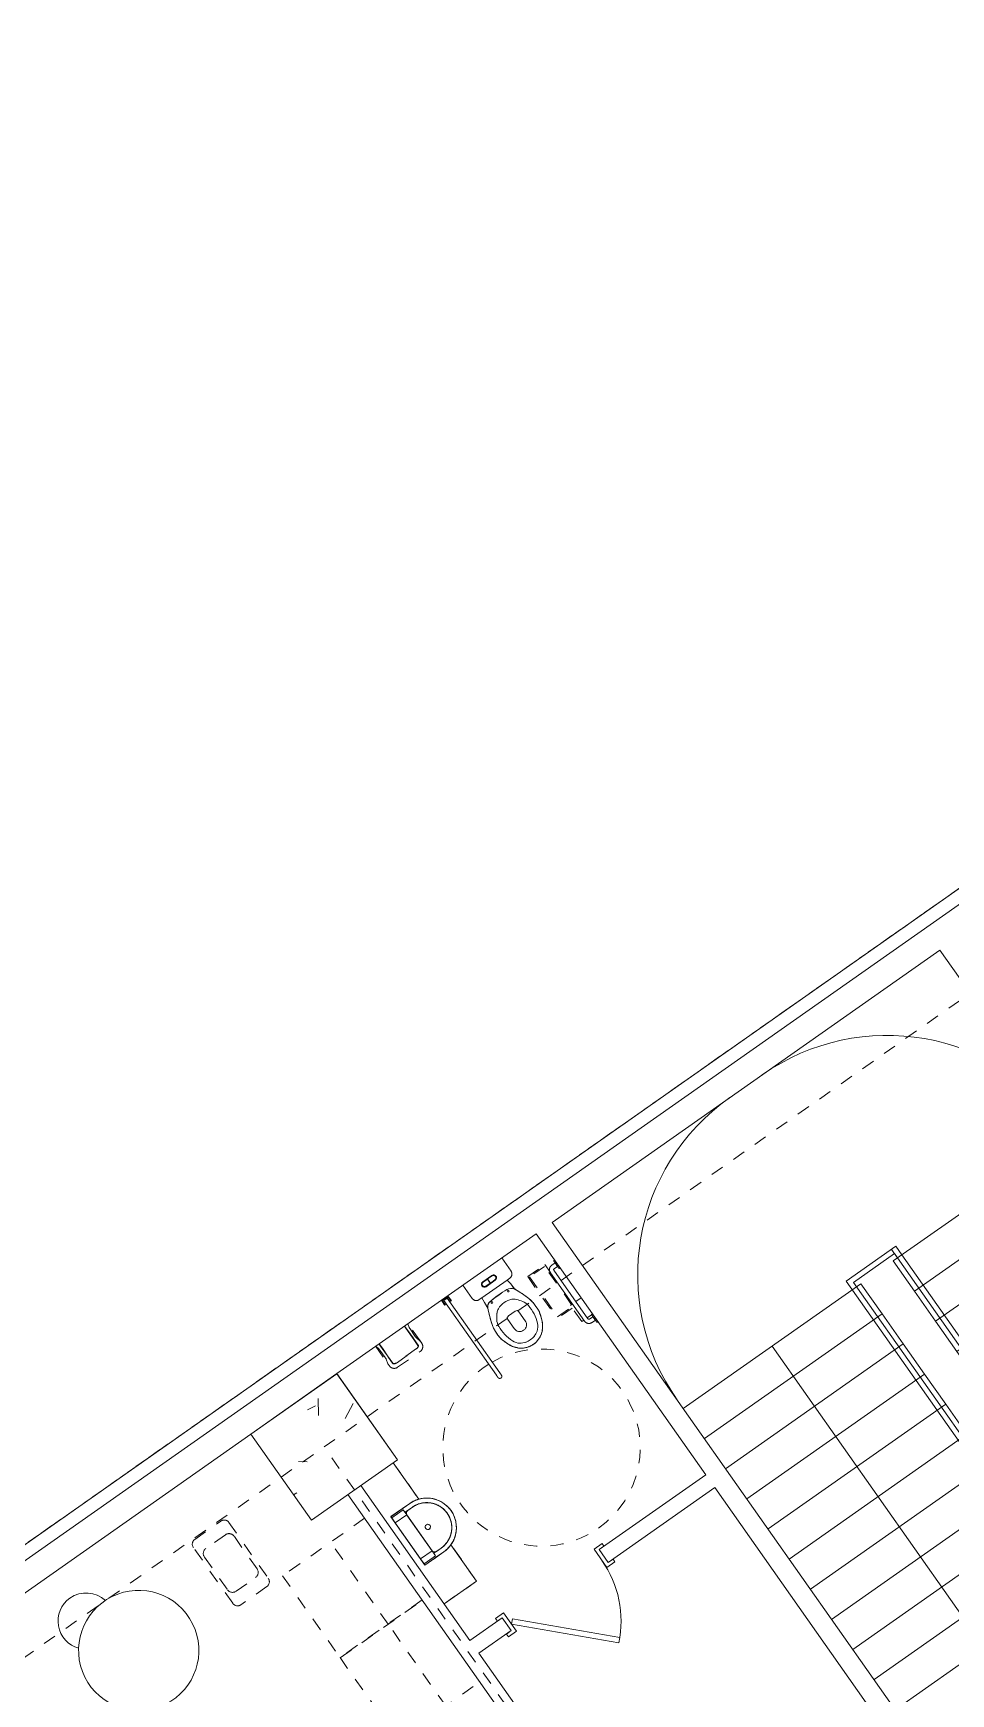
# Model space of a CAD drawing. Extents: x 274235 to 276654, y 142848 to 144425.
# Drawn here: x 276102.95 to 276109.92, y 143092.39 to 143105.01 of the extents above; entities that cross this region are included whole.
import ezdxf

# ---------------------------------------------------------------- set-up
doc = ezdxf.new("R2010")
doc.units = 0
doc.header["$LTSCALE"] = 1.5
for name, pattern in [('ACM-G-CENTER', [50.8, 31.75, -6.35, 6.35, -6.35]), ('ACM-G-HIDDEN2', [4.7625, 3.175, -1.5875]), ('ATDASH', [1.5875, 0.79375, -0.79375]), ('DASH', [0.35, 0.25, -0.1]), ('Hidden 1_16_', [2.38125, 1.5875, -0.79375])]:
    doc.linetypes.add(name, pattern=pattern)
doc.layers.get('0').update_dxf_attribs({"linetype": 'CONTINUOUS', "lineweight": 0})
for name, color, linetype, lineweight in [('_ACM-A-DETL', 7, 'CONTINUOUS', 5), ('_ACM-A-DOOR', 1, 'CONTINUOUS', 5), ('_ACM-A-EQPM', 3, 'CONTINUOUS', 5), ('_ACM-A-FLOR-SPCL', 1, 'CONTINUOUS', 5), ('_ACM-A-FLOR-WDWK', 1, 'CONTINUOUS', 5), ('_ACM-A-GRID', 3, 'CONTINUOUS', 5), ('_ACM-A-OTHER', 1, 'CONTINUOUS', 5), ('_ACM-A-WALL-FULL', 6, 'CONTINUOUS', 13), ('_ACM-S-STRU-CLOS', 5, 'CONTINUOUS', 5)]:
    doc.layers.add(name, color=color, linetype=linetype, lineweight=lineweight)

# ---------------------------------------------------------------- blocks, each defined once
blk = doc.blocks.new('M_Concrete-Rectangular-Column - 800 x 800mm-3674920-B1_Working')
at = {"layer": '_ACM-S-STRU-CLOS'}
h = blk.add_hatch(dxfattribs=at)
h.set_pattern_fill('FP_83', color=256, style=0, pattern_type=2)
h.set_pattern_definition([(5, (-1078712, 137319.8), (2351.06, -2801.885), [381, -4191]), (310, (-1078712, 137320), (2203.542, 3200.36), [304.8, -3352.8]), (55.451, (-1078516.2, 137086.3), (4554.605, 398.44), [323.8, -3561.801]), (1.184, (-1077993.7, 138038.2), (3239.062, -4428.212), [571.5, -6286.5]), (51.636, (-1077724, 137669), (6856.534, 141.775), [485.7, -5342.702]), (306.184, (-1077993.7, 138038), (6856.536, 141.708), [457.2, -5029.2]), (336, (-1077814, 137499.4), (697.903, -3590.4), [381, -4191]), (281, (-1077814, 137499.4), (3478.827, 1730.799), [304.8, -3352.8]), (26.451, (-1077756, 137200.2), (4176.715, -1859.633), [323.8, -3561.801]), (352.5, (-1078712.1, 137319.8), (1239.4683, 1152.1094), [167.64, -3144.52, 167.64, -6601.46]), (352.5, (-1078712.1, 137319.8), (1239.4683, 1152.1094), [-3479.8, -3235.96, 167.64, -3197.86]), (322.5, (-1078712.1, 137319.8), (2361.74, 471.7945), [167.64, -1772.92, 167.64, -4351.02]), (322.5, (-1078712.1, 137319.8), (2361.74, 471.7945), [-2108.2, -3068.32, 167.64, -1115.06]), (282.5, (-1079513.1, 138120.9), (1836.5254, -1998.5641), [167.64, -1102.36, -9220.2]), (282.5, (-1079513.1, 138120.9), (1836.5254, -1998.5641), [-1270, 167.64, -3794.76, -5257.8]), (282.5, (-1079513.1, 138120.9), (1836.5254, -1998.5641), [-5232.4, 167.64, -5090.16]), (272.5, (-1079872.4, 138480), (2454.452, -1735.277), [167.64, -1483.36, 167.64, -6197.6]), (272.5, (-1079872.4, 138480), (2454.452, -1735.277), [-1818.64, -2463.8, 167.64, -3566.16])])
h.paths.add_polyline_path([(-400, -400), (400, -400), (400, 400), (-400, 400)])
at = {"layer": '_ACM-A-DETL', "color": 250}
for p, q in [((-400, 400), (400, 400)), ((-400, -400), (-400, 400)), ((400, 400), (400, -400)), ((400, -400), (-400, -400))]:
    blk.add_line(p, q, dxfattribs=at)
blk = doc.blocks.new('BASEMENT20250512')
at = {"layer": '_ACM-A-DETL', "color": 250, "linetype": 'ACM-G-HIDDEN2'}
for p, q in [((835429.6075, 642219.9986), (865104.1239, 671894.5152)), ((848667.1506, 655457.5417), (865104.1239, 671894.5151))]:
    blk.add_line(p, q, dxfattribs=at)
at = {"layer": '_ACM-S-STRU-CLOS', "rotation": 45.00000000000107}
blk.add_blockref('M_Concrete-Rectangular-Column - 800 x 800mm-3674920-B1_Working', (859864.427, 665664.8686), dxfattribs=at)
blk = doc.blocks.new('M_Concrete-Rectangular-Column - 800 x 800mm-3674920-F5_Working')
at = {"layer": '_ACM-S-STRU-CLOS'}
h = blk.add_hatch(dxfattribs=at)
h.set_pattern_fill('FP_5', color=256, style=0, pattern_type=2)
h.set_pattern_definition([(5, (-1078712.1, 137319.8), (940.4237, -1120.7535), [152.4, -1676.4]), (310, (-1078712.1, 137319.8), (881.417, 1280.1436), [121.92, -1341.12]), (55.451, (-1078633.7, 137226.4), (1821.8422, 159.3759), [129.52, -1424.721]), (1.184, (-1078424.7, 137607.2), (1295.625, -1771.2844), [228.6, -2514.6]), (51.636, (-1078316.8, 137459.6), (2742.6137, 56.71), [194.28, -2137.081]), (306.184, (-1078424.7, 137607.2), (2742.6145, 56.6833), [182.88, -2011.68]), (336, (-1078352.9, 137391.7), (279.161, -1436.1595), [152.4, -1676.4]), (281, (-1078352.9, 137391.7), (1391.5306, 692.3194), [121.92, -1341.12]), (26.451, (-1078329.6, 137272), (1670.686, -743.8533), [129.52, -1424.721]), (352.5, (-1078712.1, 137319.8), (495.78765, 460.8433), [67.056, -1257.808, 67.056, -2640.584]), (352.5, (-1078712.1, 137319.8), (495.78765, 460.8433), [-1391.92, -1294.384, 67.056, -1279.144]), (322.5, (-1078712.1, 137319.8), (944.6961, 188.71726), [67.056, -709.168, 67.056, -1740.408]), (322.5, (-1078712.1, 137319.8), (944.6961, 188.71726), [-843.28, -1227.328, 67.056, -446.024]), (282.5, (-1079032.5, 137640.24), (734.6106, -799.42575), [67.056, -440.944, 67.056, -3621.024]), (282.5, (-1079032.5, 137640.24), (734.6106, -799.42575), [-575.056, -1517.904, 67.056, -2036.064]), (272.5, (-1079176.2, 137783.9), (981.7811, -694.11095), [67.056, -593.344, 67.056, -2479.04]), (272.5, (-1079176.2, 137783.9), (981.7811, -694.11095), [-727.456, -985.52, 67.056, -1426.464])])
h.paths.add_polyline_path([(-400, -400), (400, -400), (400, 400), (-400, 400), (-400, -79)])
at = {"layer": '_ACM-A-DETL'}
for p, q in [((-400, 400), (400, 400)), ((-400, -400), (-400, 400)), ((400, 400), (400, -400)), ((400, -400), (-400, -400))]:
    blk.add_line(p, q, dxfattribs=at)
blk = doc.blocks.new('acm_Generic Model-2D Stair_by level - acm_generic model_2D stair_by level-4158261-F5_Working')
at = {"layer": '_ACM-A-DETL'}
for p, q in [((1650, 6045), (1950, 6045)), ((825, 5215), (825, 3405)), ((825, 5215), (2775, 5215)), ((2775, 5215), (2775, 675)), ((0, 4315), (1650, 4315)), ((1570, 4395), (2030, 4395)), ((1570, 4395), (1570, 675)), ((2030, 4395), (1570, 4395)), ((1570, 4395), (1570, 675)), ((1610, 4355), (1990, 4355)), ((1610, 4355), (1610, 675)), ((1610, 675), (1610, 4355)), ((1610, 4355), (1990, 4355)), ((1650, 4315), (1650, 4035)), ((1950, 4315), (1950, 4035)), ((1950, 4315), (3600, 4315)), ((1990, 4355), (1990, 635)), ((1990, 4355), (1990, 635)), ((2030, 4395), (2030, 595)), ((2030, 595), (2030, 4395)), ((0, 4035), (1650, 4035)), ((1650, 4035), (0, 4035)), ((1650, 4035), (1650, 3755)), ((1950, 4035), (1950, 3755)), ((1950, 4035), (3600, 4035)), ((3600, 4035), (1950, 4035)), ((1650, 3755), (0, 3755)), ((0, 3755), (1650, 3755)), ((1650, 3755), (1650, 3475)), ((3600, 3755), (1950, 3755)), ((1950, 3755), (1950, 3475)), ((1950, 3755), (3600, 3755)), ((825, 3405), (710, 3605)), ((825, 3405), (940, 3605)), ((1650, 3475), (0, 3475)), ((0, 3475), (1650, 3475)), ((1650, 3448), (925, 3029)), ((1650, 3475), (1650, 3195)), ((1650, 3248), (1650, 3448)), ((3600, 3475), (1950, 3475)), ((1950, 3475), (1950, 3195)), ((1950, 3475), (3600, 3475)), ((1650, 3195), (0, 3195)), ((0, 3195), (1650, 3195)), ((925, 2829), (1650, 3248)), ((1650, 3195), (1650, 2915)), ((3600, 3195), (1950, 3195)), ((1950, 3195), (1950, 2915)), ((1950, 3195), (3600, 3195)), ((775, 3079), (725, 2914)), ((825, 2972), (775, 3079)), ((1650, 2915), (0, 2915)), ((0, 2915), (1650, 2915)), ((725, 2914), (0, 2495)), ((875, 2864), (825, 2972)), ((925, 3029), (875, 2864)), ((1650, 2915), (1650, 2635)), ((3600, 2915), (1950, 2915)), ((1950, 2915), (1950, 2635)), ((1950, 2915), (3600, 2915)), ((725, 2714), (775, 2879)), ((775, 2879), (825, 2772)), ((875, 2664), (925, 2829)), ((0, 2295), (725, 2714)), ((825, 2772), (875, 2664)), ((1650, 2635), (0, 2635)), ((0, 2635), (1650, 2635)), ((1650, 2635), (1650, 2355)), ((3600, 2635), (1950, 2635)), ((1950, 2635), (1950, 2355)), ((1950, 2635), (3600, 2635)), ((825, 2495), (710, 2295)), ((825, 2495), (940, 2295)), ((825, 675), (825, 2495)), ((1650, 2355), (0, 2355)), ((0, 2355), (1650, 2355)), ((1650, 2355), (1650, 2075)), ((3600, 2355), (1950, 2355)), ((1950, 2355), (1950, 2075)), ((1950, 2355), (3600, 2355)), ((1650, 2075), (0, 2075)), ((0, 2075), (1650, 2075)), ((1650, 2075), (1650, 1795)), ((3600, 2075), (1950, 2075)), ((1950, 2075), (1950, 1795)), ((1950, 2075), (3600, 2075)), ((1650, 1795), (0, 1795)), ((0, 1795), (1650, 1795)), ((1650, 1795), (1650, 1515)), ((3600, 1795), (1950, 1795)), ((1950, 1795), (1950, 1515)), ((1950, 1795), (3600, 1795)), ((1650, 1515), (0, 1515)), ((0, 1515), (1650, 1515)), ((1650, 1515), (1650, 1235)), ((3600, 1515), (1950, 1515)), ((1950, 1515), (1950, 1235)), ((1950, 1515), (3600, 1515)), ((1650, 1235), (0, 1235)), ((0, 1235), (1650, 1235)), ((1650, 1235), (1650, 955)), ((3600, 1235), (1950, 1235)), ((1950, 1235), (1950, 955)), ((1950, 1235), (3600, 1235)), ((1650, 955), (0, 955)), ((0, 955), (1650, 955)), ((1650, 955), (1650, 675)), ((3600, 955), (1950, 955)), ((1950, 955), (1950, 675)), ((1950, 955), (3600, 955)), ((1650, 675), (0, 675)), ((1570, 675), (1570, 635)), ((1570, 675), (1570, 635)), ((1570, 635), (1570, 595)), ((1570, 635), (1570, 595)), ((1610, 675), (1610, 595)), ((1610, 635), (1610, 675)), ((1610, 635), (1990, 635)), ((1990, 635), (1610, 635)), ((3600, 675), (1950, 675)), ((1570, 595), (2030, 595)), ((1570, 595), (2030, 595))]:
    blk.add_line(p, q, dxfattribs=at)
for centre, start, end in [((1650, 4395), 90, 180), ((1950, 4395), 360, 90), ((1650, 595), 180, 270), ((1950, 595), 270, 360)]:
    blk.add_arc(centre, 1650, start, end, dxfattribs=at)
blk = doc.blocks.new('BIN_waste_20L - FQCW-016-1584548-F5_Working')
at = {"layer": '_ACM-A-EQPM', "linetype": 'DASH'}
for p, q in [((-150, 76), (-150, -105)), ((-150, 76), (-150, -85)), ((-141, 48), (-148, 76)), ((-140, -35), (-140, 35)), ((-119, 76), (-119, 48)), ((-119, 35), (-119, 48)), ((-119, 35), (-119, -35)), ((-117, 48), (-117, 76)), ((-117, 48), (-117, 35)), ((-117, -35), (-117, 35)), ((117, 76), (117, 48)), ((117, 35), (117, 48)), ((117, 35), (117, -35)), ((119, 48), (119, 76)), ((119, 48), (119, 35)), ((119, -35), (119, 35)), ((140, 35), (140, -35)), ((148, 76), (141, 48)), ((150, -105), (150, 76)), ((150, -85), (150, 76)), ((-150, -85), (-141, -48)), ((-150, -105), (-150, -85)), ((-119, -48), (-119, -35)), ((-119, -48), (-119, -103)), ((-117, -35), (-117, -48)), ((-117, -103), (-117, -48)), ((94, -116), (-94, -116)), ((-94, -118), (94, -118)), ((117, -48), (117, -35)), ((117, -48), (117, -103)), ((119, -35), (119, -48)), ((119, -103), (119, -48)), ((141, -48), (150, -85)), ((150, -85), (150, -105)), ((-105, -150), (105, -150)), ((-105, -150), (105, -150))]:
    blk.add_line(p, q, dxfattribs=at)
at = {"layer": '_ACM-A-EQPM', "linetype": 'DASH', "flags": 128}
for points in [[(-140, 35), (-140, 39), (-140, 42), (-140, 44), (-140, 47), (-141, 48)], [(141, 48), (140, 47), (140, 44), (140, 42), (140, 39), (140, 35)], [(-150, -105), (-150, -111), (-149, -116)], [(-141, -48), (-140, -47), (-140, -44), (-140, -42), (-140, -39), (-140, -35)], [(-119, -103), (-119, -106), (-117, -109), (-114, -112), (-110, -114), (-106, -116)], [(-100, -116), (-105, -115), (-109, -113), (-112, -111), (-115, -109), (-117, -106), (-117, -103)], [(117, -103), (117, -106), (115, -109), (112, -111), (109, -113), (105, -115), (100, -116)], [(106, -116), (110, -114), (114, -112), (117, -109), (119, -106), (119, -103)], [(140, -35), (140, -39), (140, -42), (140, -44), (140, -47), (141, -48)], [(149, -116), (150, -111), (150, -105)]]:
    blk.add_lwpolyline(points, dxfattribs=at)
at = {"layer": '_ACM-A-EQPM', "linetype": 'DASH'}
for centre, start, end in [((-105, -105), 180, 270), ((105, -105), 270, 0), ((-105, -105), 221.5612, 225), ((-105, -105), 236.0266, 240), ((105, -105), 300, 303.9734), ((105, -105), 315, 318.4388)]:
    blk.add_arc(centre, 45, start, end, dxfattribs=at)
for points, knots in [([(-149, -116), (-148, -117), (-148, -119), (-147, -122), (-145, -126), (-144, -128), (-142, -131), (-139, -134), (-136, -138), (-132, -141), (-127, -144), (-122, -147), (-115, -149), (-109, -150), (-105, -150)], [0, 0, 0, 0, 0.083333, 0.166667, 0.25, 0.291667, 0.333333, 0.416667, 0.5, 0.583333, 0.666667, 0.75, 0.833333, 1, 1, 1, 1]), ([(105, -150), (109, -150), (115, -149), (122, -147), (127, -144), (132, -141), (136, -138), (139, -135), (141, -132), (142, -130), (144, -128), (145, -126), (146, -124), (147, -121), (148, -118), (149, -116)], [0, 0, 0, 0, 0.166667, 0.25, 0.333333, 0.416667, 0.5, 0.583333, 0.625, 0.666667, 0.708333, 0.75, 0.791667, 0.833333, 1, 1, 1, 1])]:
    blk.add_open_spline(points, degree=3, knots=knots, dxfattribs=at)
for points in [[(-106, -116), (-104, -116), (-100, -117), (-96, -118), (-94, -118)], [(-94, -116), (-95, -116), (-97, -116), (-99, -116), (-100, -116)], [(94, -118), (96, -118), (100, -117), (104, -116), (106, -116)], [(100, -116), (99, -116), (97, -116), (95, -116), (94, -116)]]:
    blk.add_open_spline(points, degree=3, dxfattribs=at)
blk = doc.blocks.new('TOILET_SUITE - HYWC-006-V305-F5_Working')
at = {"layer": '_ACM-A-FLOR-SPCL'}
for p, q in [((-180, 0), (-180, -123)), ((42, -65), (-42, -65)), ((42, -68), (-42, -68)), ((-1, -69), (-42, -69)), ((-42, -107), (-1, -107)), ((-42, -108), (42, -108)), ((-42, -111), (42, -111)), ((-1, -107), (-1, -69)), ((42, -69), (0, -69)), ((0, -69), (0, -107)), ((0, -107), (42, -107)), ((180, -123), (180, 0)), ((-142, -161), (-117, -161)), ((-123, -202), (-126, -252)), ((-123, -202), (-126, -252)), ((-117, -161), (-123, -202)), ((-123, -202), (-117, -161)), ((117, -161), (-117, -161)), ((-20, -218), (20, -218)), ((0, -218), (-20, -218)), ((20, -218), (0, -218)), ((75, -220), (72, -220)), ((123, -202), (117, -161)), ((123, -202), (117, -161)), ((117, -161), (142, -161)), ((123, -246), (123, -202)), ((123, -202), (126, -252)), ((-52, -494), (-52, -410)), ((-32, -390), (0, -390)), ((0, -390), (32, -390)), ((52, -410), (52, -494))]:
    blk.add_line(p, q, dxfattribs=at)
at = {"layer": '_ACM-A-FLOR-SPCL', "flags": 128}
for points in [[(-180, -123), (-180, -125), (-180, -126), (-180, -128), (-180, -129), (-179, -131), (-179, -132), (-179, -134), (-178, -135), (-178, -136), (-177, -138), (-176, -139), (-176, -141), (-175, -142), (-174, -143), (-173, -144), (-173, -146), (-172, -147), (-171, -148), (-170, -149), (-169, -150), (-167, -151), (-166, -152), (-165, -153), (-164, -154), (-163, -155), (-161, -156), (-160, -156), (-159, -157), (-157, -158), (-156, -158), (-155, -159), (-153, -159), (-152, -160), (-150, -160), (-149, -160), (-147, -161), (-146, -161), (-144, -161), (-143, -161), (-142, -161)], [(-180, -123), (-180, -125), (-180, -126), (-180, -128), (-179, -129), (-179, -131), (-179, -132), (-178, -134), (-178, -135), (-177, -136), (-177, -138), (-176, -139), (-176, -141), (-175, -142), (-174, -143), (-173, -144), (-172, -146), (-172, -147), (-171, -148), (-170, -149), (-168, -150), (-167, -151), (-166, -152), (-165, -153), (-164, -154), (-163, -155), (-161, -156), (-160, -156), (-159, -157), (-157, -158), (-156, -158), (-155, -159), (-153, -159), (-152, -160), (-150, -160), (-149, -160), (-147, -160), (-146, -161), (-144, -161), (-143, -161)], [(142, -161), (144, -161), (145, -161), (147, -161), (148, -160), (150, -160), (151, -160), (153, -159), (154, -159), (156, -158), (157, -158), (158, -157), (160, -157), (161, -156), (162, -155), (164, -154), (165, -153), (166, -152), (167, -152), (168, -150), (169, -149), (170, -148), (171, -147), (172, -146), (173, -145), (174, -144), (175, -142), (176, -141), (176, -140), (177, -138), (177, -137), (178, -135), (178, -134), (179, -133), (179, -131), (179, -130), (180, -128), (180, -127), (180, -125), (180, -124), (180, -123)], [(142, -161), (144, -161), (145, -161), (147, -160), (148, -160), (150, -160), (151, -160), (153, -159), (154, -159), (156, -158), (157, -158), (158, -157), (160, -156), (161, -156), (162, -155), (164, -154), (165, -153), (166, -152), (167, -151), (168, -150), (169, -149), (170, -148), (171, -147), (172, -146), (173, -145), (174, -143), (175, -142), (175, -141), (176, -140), (177, -138), (177, -137), (178, -135), (178, -134), (179, -133), (179, -131), (179, -130), (180, -128), (180, -127), (180, -125), (180, -124)], [(-126, -252), (-140, -286), (-154, -321), (-167, -358), (-171, -372)], [(-86, -221), (-87, -222), (-89, -222), (-91, -223), (-93, -223), (-95, -224), (-97, -224), (-99, -225), (-101, -226), (-103, -227), (-104, -228), (-106, -229), (-108, -230), (-109, -231), (-111, -232), (-112, -234), (-114, -235), (-115, -236), (-117, -238), (-118, -239), (-119, -241), (-120, -242), (-122, -244)], [(-20, -218), (-42, -218), (-63, -219), (-85, -221), (-86, -221)], [(24, -218), (20, -218), (20, -218)], [(125, -250), (124, -248), (123, -247)], [(171, -372), (159, -335), (146, -299), (131, -264), (125, -250)], [(-171, -372), (-173, -379), (-175, -387), (-177, -394), (-178, -402), (-179, -410), (-179, -415)], [(179, -415), (178, -407), (177, -399), (176, -392), (174, -384), (173, -377), (171, -372)], [(-179, -415), (-181, -446), (-181, -464)], [(-181, -464), (-181, -471), (-180, -479), (-180, -486), (-179, -494), (-177, -501), (-176, -509), (-174, -516), (-172, -523), (-170, -529)], [(170, -529), (172, -522), (174, -514), (176, -507), (178, -500), (179, -492), (180, -485), (180, -477), (181, -469), (181, -464)], [(181, -464), (180, -432), (179, -415)], [(-170, -529), (-156, -564), (-154, -570)], [(-154, -570), (-151, -576), (-149, -582), (-146, -587), (-144, -590)], [(-144, -590), (-140, -597), (-135, -604), (-130, -610), (-125, -617), (-120, -623), (-117, -626)], [(-117, -626), (-113, -630), (-108, -635), (-103, -639), (-98, -643), (-93, -647), (-87, -651), (-83, -653)], [(83, -653), (89, -650), (94, -646), (99, -642), (104, -638), (109, -634), (114, -629), (117, -626)], [(117, -626), (123, -620), (128, -614), (133, -607), (137, -601), (142, -594), (144, -590)], [(144, -590), (147, -585), (150, -579), (152, -574), (154, -570)], [(154, -570), (167, -535), (170, -529)], [(-83, -653), (-78, -656), (-72, -659), (-67, -662), (-61, -664), (-55, -667), (-49, -669), (-43, -670), (-38, -672)], [(-38, -672), (-32, -673), (-25, -674), (-19, -675), (-12, -676), (-5, -676), (2, -676), (8, -676), (15, -675), (22, -675), (28, -674), (35, -672), (38, -672)], [(38, -672), (44, -670), (50, -668), (56, -666), (62, -664), (67, -662), (73, -659), (78, -656), (83, -653)]]:
    blk.add_lwpolyline(points, dxfattribs=at)
at = {"layer": '_ACM-A-FLOR-SPCL'}
for centre in [(-76, -235), (76, -235)]:
    blk.add_circle(centre, 6.5, dxfattribs=at)
for centre, radius, start, end in [((-42, -88), 23, 90, 270), ((-42, -88), 23, 90, 270), ((-42, -88), 20, 168.7388, 191.2612), ((-42, -88), 20, 168.7388, 191.2612), ((-42, -88), 19, 90, 270), ((-42, -88), 20, 123.7388, 146.2612), ((-42, -88), 20, 123.7388, 146.2612), ((-42, -88), 20, 213.7388, 270), ((-42, -88), 20, 213.7388, 270), ((-42, -88), 19, 225, 270), ((-42, -88), 20, 90, 101.2612), ((-42, -88), 20, 90, 101.2612), ((42, -88), 23, 270, 90), ((42, -88), 23, 270, 90), ((42, -88), 20, 33.7388, 90), ((42, -88), 20, 33.7388, 90), ((42, -88), 19, 270, 90), ((42, -88), 19, 45, 90), ((42, -88), 20, 270, 281.2612), ((42, -88), 20, 270, 281.2612), ((42, -88), 20, 303.7388, 326.2612), ((42, -88), 20, 303.7388, 326.2612), ((42, -88), 20, 349.9805, 11.2612), ((42, -88), 20, 349.9805, 11.2612), ((749, -652), 962, 155.4595, 163.0926), ((-81, -267), 46.9, 95.9934, 162.1073), ((-79, -271), 50, 144.9485, 154.4861), ((-79, -271), 50, 131.2347, 141.774), ((-79, -271), 50, 96.9146, 129.3213), ((-6, -982), 766, 84.0066, 95.9934), ((-20, -762), 544, 90, 96.9146), ((20, -762), 544, 89.3201, 90), ((20, -762), 544, 84.1429, 84.9338), ((66, -294), 74.3, 39.9934, 84.0066), ((79, -271), 50, 24.6725, 33.1391), ((-749, -652), 962, 16.9074, 24.6725), ((12, -428), 191, 163.0926, 176.0842), ((-25, -423), 113, 147.5033, 174.6774), ((237, -590), 423, 140.702, 147.5033), ((-32, -370), 75.3, 114.3973, 140.702), ((0, -441), 153, 65.6027, 114.3973), ((32, -370), 75.3, 39.298, 65.6027), ((-237, -590), 423, 32.4967, 39.298), ((25, -423), 113, 5.3226, 32.4967), ((-12, -428), 191, 3.9158, 16.9074), ((616, -469), 797, 176.0842, 179.6091), ((9, -465), 190, 179.6091, 191.5234), ((9, -465), 190, 191.736, 195.0162), ((212, -445), 351, 174.6774, 187.2161), ((155, -453), 293, 187.2161, 202.0441), ((-32, -410), 20, 90, 180), ((0, -494), 52, 180, 270), ((0, -494), 52, 270, 360), ((32, -410), 20, 360, 90), ((-155, -453), 293, 337.9559, 352.7839), ((-212, -445), 351, 352.7839, 5.3226), ((-9, -465), 190, 340.3056, 352.22), ((-616, -469), 797, 0.3909, 3.9158), ((-9, -465), 190, 352.4325, 355.7127), ((-9, -465), 190, 357.3492, 0.3909), ((9, -465), 190, 196.6527, 199.6944), ((708, -215), 932, 199.6944, 202.4139), ((-7, -510), 159, 202.4139, 210.609), ((29, -488), 200, 210.609, 223.2223), ((-12, -521), 112, 202.0441, 232.7612), ((1, -514), 163, 223.2223, 238.7436), ((-16, -525), 106, 232.7612, 256.8847), ((-1, -460), 174, 256.8847, 270.3013), ((1, -460), 174, 269.6987, 283.1153), ((16, -525), 106, 283.1153, 307.2388), ((12, -521), 112, 307.2388, 337.9559), ((-1, -514), 163, 301.2564, 316.7777), ((-29, -488), 200, 316.7777, 329.391), ((7, -510), 159, 329.391, 337.5861), ((-708, -215), 932, 337.5861, 340.3056), ((-3, -521), 154, 238.7436, 256.7676), ((0, -509), 167, 256.7676, 264.8059), ((0, -509), 167, 265.4387, 274.538), ((0, -509), 167, 275.1556, 283.2324), ((3, -521), 154, 283.2324, 301.2564)]:
    blk.add_arc(centre, radius, start, end, dxfattribs=at)
blk = doc.blocks.new('GRAB_RAIL_WC_hinged - FIRT-008-V306-F5_Working')
at = {"layer": '_ACM-A-EQPM'}
for p, q in [((-30, -38), (-30, 0)), ((-25, 0), (-25, -5)), ((-30, -38), (-30, -46)), ((-30, -46), (-25, -46)), ((-25, -5), (25, -5)), ((-25, -5), (-25, -38)), ((-25, -46), (-25, -38)), ((-16, -5), (-16, -11)), ((-16, -11), (-16, -706)), ((16, -11), (-16, -11)), ((16, -11), (16, -5)), ((16, -706), (16, -11)), ((25, -5), (25, 0)), ((25, -38), (25, -5)), ((25, -38), (25, -46)), ((25, -46), (30, -46)), ((30, 0), (30, -38)), ((30, -46), (30, -38)), ((-16, -706), (-16, -717)), ((16, -717), (16, -706))]:
    blk.add_line(p, q, dxfattribs=at)
at = {"layer": '_ACM-A-EQPM', "flags": 128}
for points in [[(-16, -706), (-16, -707), (-16, -707), (-16, -708), (-16, -709), (-16, -710), (-16, -711), (-16, -712), (-16, -713), (-16, -713), (-16, -714), (-16, -715), (-16, -716), (-16, -717), (-16, -717), (-16, -718), (-16, -719), (-16, -719), (-16, -720), (-16, -721), (-16, -721), (-16, -722), (-16, -723), (-16, -723), (-16, -724), (-16, -724), (-16, -725), (-16, -725), (-16, -725), (-16, -726), (-16, -726), (-16, -726), (-16, -727), (-16, -727), (-16, -727), (-16, -727), (-16, -727), (-16, -728), (-16, -728), (-16, -728)], [(-16, -728), (-16, -728), (-16, -728), (-16, -728), (-16, -727), (-16, -727), (-16, -727), (-16, -727), (-16, -727), (-16, -726), (-16, -726), (-16, -726), (-16, -725), (-16, -725), (-16, -724), (-16, -724), (-16, -723), (-16, -723), (-16, -722), (-16, -722), (-16, -721), (-16, -720), (-16, -720), (-16, -719), (-16, -718), (-16, -718), (-16, -717)], [(16, -728), (16, -728), (16, -729), (16, -730), (16, -730), (16, -731), (16, -731), (15, -732), (15, -733), (15, -733), (15, -734), (14, -734), (14, -735), (14, -736), (14, -736), (13, -737), (13, -737), (12, -738), (12, -738), (12, -739), (11, -739), (11, -740), (10, -740), (10, -740), (9, -741), (9, -741), (8, -741), (8, -742), (7, -742), (6, -742), (6, -743), (5, -743), (5, -743), (4, -743), (3, -743), (3, -743), (2, -744), (1, -744), (1, -744), (0, -744), (0, -744), (-1, -744), (-2, -744), (-2, -743), (-3, -743), (-4, -743), (-4, -743), (-5, -743), (-5, -743), (-6, -742), (-7, -742), (-7, -742), (-8, -742), (-8, -741), (-9, -741), (-9, -741), (-10, -740), (-10, -740), (-11, -739), (-11, -739), (-12, -738), (-12, -738), (-13, -737), (-13, -737), (-13, -736), (-14, -736), (-14, -735), (-14, -735), (-15, -734), (-15, -734), (-15, -733), (-15, -732), (-15, -732), (-16, -731), (-16, -731), (-16, -730), (-16, -729), (-16, -729), (-16, -728), (-16, -728)], [(16, -728), (16, -728), (16, -728), (16, -728), (16, -727), (16, -727), (16, -727), (16, -727), (16, -727), (16, -726), (16, -726), (16, -726), (16, -725), (16, -725), (16, -724), (16, -724), (16, -723), (16, -723), (16, -722), (16, -722), (16, -721), (16, -720), (16, -720), (16, -719), (16, -718), (16, -718), (16, -717), (16, -716), (16, -715), (16, -714), (16, -714), (16, -713), (16, -712), (16, -711), (16, -710), (16, -709), (16, -709), (16, -708), (16, -707), (16, -706), (16, -706)], [(16, -717), (16, -718), (16, -719), (16, -719), (16, -720), (16, -721), (16, -721), (16, -722), (16, -722), (16, -723), (16, -724), (16, -724), (16, -725), (16, -725), (16, -725), (16, -726), (16, -726), (16, -726), (16, -727), (16, -727), (16, -727), (16, -727), (16, -727), (16, -728), (16, -728), (16, -728), (16, -728)]]:
    blk.add_lwpolyline(points, dxfattribs=at)
blk = doc.blocks.new('BIN_waste_sanitary - FQCW-037-V307-F5_Working')
at = {"layer": '_ACM-A-EQPM', "linetype": 'DASH'}
for p, q in [((-80, 195), (80, 195)), ((-80, 195), (-80, -195)), ((-70, 185), (-70, -185)), ((70, 185), (-70, 185)), ((70, -171), (70, 185)), ((80, 120), (80, 195)), ((60, -195), (-80, -195)), ((-70, -185), (60, -185))]:
    blk.add_line(p, q, dxfattribs=at)
blk = doc.blocks.new('GRAB_RAIL_horiz - FIRT-016-1981189-F5_Working')
at = {"layer": '_ACM-A-EQPM'}
for p, q in [((-37, 0), (-37, -5)), ((37, -5), (37, 0)), ((463, 0), (463, -5)), ((537, -5), (537, 0)), ((-16, -10), (-16, -41)), ((-15, -10), (-16, -10)), ((16, -10), (-16, -10)), ((16, -10), (15, -10)), ((16, -41), (16, -10)), ((475, -50), (25, -50)), ((25, -82), (475, -82)), ((484, -10), (484, -41)), ((516, -10), (484, -10)), ((485, -10), (484, -10)), ((516, -10), (515, -10)), ((516, -41), (516, -10))]:
    blk.add_line(p, q, dxfattribs=at)
at = {"layer": '_ACM-A-EQPM', "flags": 128}
for points in [[(-32, -10), (-33, -10), (-33, -10), (-33, -10), (-33, -10), (-33, -10), (-34, -10), (-34, -10), (-34, -10), (-34, -10), (-34, -10), (-35, -10), (-35, -9), (-35, -9), (-35, -9), (-35, -9), (-35, -9), (-36, -9), (-36, -9), (-36, -9), (-36, -8), (-36, -8), (-36, -8), (-36, -8), (-37, -8), (-37, -8), (-37, -8), (-37, -7), (-37, -7), (-37, -7), (-37, -7), (-37, -7), (-37, -6), (-37, -6), (-37, -6), (-37, -6), (-37, -6), (-37, -5), (-37, -5), (-37, -5), (-37, -5)], [(-16, -10), (-17, -10), (-18, -10), (-19, -10), (-20, -10), (-21, -10), (-22, -10), (-23, -10), (-24, -10), (-25, -10), (-26, -10), (-26, -10), (-27, -10), (-28, -10), (-28, -10), (-29, -10), (-30, -10), (-30, -10), (-31, -10), (-31, -10), (-31, -10), (-32, -10), (-32, -10), (-32, -10), (-32, -10), (-32, -10), (-32, -10), (-32, -10)], [(-32, -10), (-32, -10), (-32, -10), (-32, -10), (-32, -10), (-32, -10), (-32, -10), (-31, -10), (-31, -10), (-30, -10), (-30, -10), (-29, -10), (-29, -10), (-28, -10), (-28, -10), (-27, -10), (-26, -10), (-25, -10), (-24, -10), (-24, -10), (-23, -10), (-22, -10), (-21, -10), (-20, -10), (-19, -10), (-18, -10), (-16, -10), (-15, -10), (-14, -10), (-13, -10), (-12, -10), (-11, -10), (-9, -10), (-8, -10), (-7, -10), (-6, -10), (-4, -10), (-3, -10), (-2, -10), (0, -10), (1, -10), (2, -10), (4, -10), (5, -10), (6, -10), (7, -10), (9, -10), (10, -10), (11, -10), (12, -10), (14, -10), (15, -10), (16, -10), (17, -10), (18, -10), (19, -10), (20, -10), (21, -10), (22, -10), (23, -10), (24, -10), (25, -10), (26, -10), (26, -10), (27, -10), (28, -10), (28, -10), (29, -10), (30, -10), (30, -10), (31, -10), (31, -10), (31, -10), (32, -10), (32, -10), (32, -10), (32, -10), (32, -10), (32, -10), (32, -10)], [(-16, -41), (-16, -43), (-16, -44), (-16, -46), (-15, -48), (-15, -49), (-15, -51), (-14, -52), (-14, -54), (-13, -55), (-13, -57), (-12, -58), (-11, -60), (-11, -61), (-10, -63), (-9, -64), (-8, -65), (-7, -67), (-6, -68), (-5, -69), (-4, -70), (-2, -72), (-1, -73), (0, -74), (1, -75), (3, -76), (4, -76), (6, -77), (7, -78), (9, -79), (10, -79), (12, -80), (13, -80), (15, -81), (16, -81), (18, -81), (20, -82), (21, -82), (23, -82), (25, -82), (25, -82)], [(32, -10), (32, -10), (32, -10), (32, -10), (32, -10), (32, -10), (32, -10), (31, -10), (31, -10), (30, -10), (30, -10), (29, -10), (29, -10), (28, -10), (28, -10), (27, -10), (26, -10), (25, -10), (24, -10), (24, -10), (23, -10), (22, -10), (21, -10), (20, -10), (19, -10), (18, -10), (16, -10), (15, -10)], [(25, -50), (25, -50), (24, -50), (24, -50), (24, -50), (23, -50), (23, -50), (23, -50), (22, -50), (22, -49), (21, -49), (21, -49), (21, -49), (21, -49), (20, -49), (20, -48), (20, -48), (19, -48), (19, -48), (19, -48), (19, -47), (18, -47), (18, -47), (18, -46), (18, -46), (17, -46), (17, -46), (17, -45), (17, -45), (17, -45), (17, -44), (16, -44), (16, -44), (16, -43), (16, -43), (16, -43), (16, -42), (16, -42), (16, -41), (16, -41), (16, -41)], [(37, -5), (37, -5), (37, -5), (37, -6), (37, -6), (37, -6), (37, -6), (37, -6), (37, -7), (37, -7), (37, -7), (37, -7), (37, -7), (37, -7), (37, -8), (37, -8), (37, -8), (36, -8), (36, -8), (36, -8), (36, -9), (36, -9), (36, -9), (36, -9), (35, -9), (35, -9), (35, -9), (35, -9), (35, -10), (34, -10), (34, -10), (34, -10), (34, -10), (34, -10), (34, -10), (33, -10), (33, -10), (33, -10), (33, -10), (33, -10), (32, -10)], [(468, -10), (467, -10), (467, -10), (467, -10), (467, -10), (467, -10), (466, -10), (466, -10), (466, -10), (466, -10), (466, -10), (465, -10), (465, -9), (465, -9), (465, -9), (465, -9), (465, -9), (464, -9), (464, -9), (464, -9), (464, -8), (464, -8), (464, -8), (464, -8), (463, -8), (463, -8), (463, -8), (463, -7), (463, -7), (463, -7), (463, -7), (463, -7), (463, -6), (463, -6), (463, -6), (463, -6), (463, -6), (463, -5), (463, -5), (463, -5), (463, -5)], [(484, -10), (483, -10), (482, -10), (481, -10), (480, -10), (479, -10), (478, -10), (477, -10), (476, -10), (475, -10), (474, -10), (474, -10), (473, -10), (472, -10), (472, -10), (471, -10), (470, -10), (470, -10), (469, -10), (469, -10), (469, -10), (468, -10), (468, -10), (468, -10), (468, -10), (468, -10), (468, -10), (468, -10)], [(468, -10), (468, -10), (468, -10), (468, -10), (468, -10), (468, -10), (468, -10), (469, -10), (469, -10), (470, -10), (470, -10), (471, -10), (471, -10), (472, -10), (472, -10), (473, -10), (474, -10), (475, -10), (476, -10), (476, -10), (477, -10), (478, -10), (479, -10), (480, -10), (481, -10), (482, -10), (484, -10), (485, -10), (486, -10), (487, -10), (488, -10), (489, -10), (491, -10), (492, -10), (493, -10), (494, -10), (496, -10), (497, -10), (498, -10), (500, -10), (501, -10), (502, -10), (504, -10), (505, -10), (506, -10), (507, -10), (509, -10), (510, -10), (511, -10), (512, -10), (514, -10), (515, -10), (516, -10), (517, -10), (518, -10), (519, -10), (520, -10), (521, -10), (522, -10), (523, -10), (524, -10), (525, -10), (526, -10), (526, -10), (527, -10), (528, -10), (528, -10), (529, -10), (530, -10), (530, -10), (531, -10), (531, -10), (531, -10), (532, -10), (532, -10), (532, -10), (532, -10), (532, -10), (532, -10), (532, -10)], [(475, -82), (477, -82), (478, -82), (480, -82), (482, -81), (483, -81), (485, -81), (486, -80), (488, -80), (489, -79), (491, -79), (492, -78), (494, -77), (495, -77), (497, -76), (498, -75), (499, -74), (501, -73), (502, -72), (503, -71), (504, -70), (506, -68), (507, -67), (508, -66), (509, -65), (510, -63), (510, -62), (511, -60), (512, -59), (513, -57), (513, -56), (514, -54), (514, -53), (515, -51), (515, -50), (515, -48), (516, -46), (516, -45), (516, -43), (516, -41), (516, -41)], [(484, -41), (484, -41), (484, -42), (484, -42), (484, -42), (484, -43), (484, -43), (484, -43), (484, -44), (483, -44), (483, -45), (483, -45), (483, -45), (483, -45), (483, -46), (482, -46), (482, -46), (482, -47), (482, -47), (482, -47), (481, -47), (481, -48), (481, -48), (480, -48), (480, -48), (480, -49), (480, -49), (479, -49), (479, -49), (479, -49), (478, -49), (478, -50), (478, -50), (477, -50), (477, -50), (477, -50), (476, -50), (476, -50), (475, -50), (475, -50), (475, -50)], [(532, -10), (532, -10), (532, -10), (532, -10), (532, -10), (532, -10), (532, -10), (531, -10), (531, -10), (530, -10), (530, -10), (529, -10), (529, -10), (528, -10), (528, -10), (527, -10), (526, -10), (525, -10), (524, -10), (524, -10), (523, -10), (522, -10), (521, -10), (520, -10), (519, -10), (518, -10), (516, -10), (515, -10)], [(537, -5), (537, -5), (537, -5), (537, -6), (537, -6), (537, -6), (537, -6), (537, -6), (537, -7), (537, -7), (537, -7), (537, -7), (537, -7), (537, -7), (537, -8), (537, -8), (537, -8), (536, -8), (536, -8), (536, -8), (536, -9), (536, -9), (536, -9), (536, -9), (535, -9), (535, -9), (535, -9), (535, -9), (535, -10), (534, -10), (534, -10), (534, -10), (534, -10), (534, -10), (534, -10), (533, -10), (533, -10), (533, -10), (533, -10), (533, -10), (532, -10)]]:
    blk.add_lwpolyline(points, dxfattribs=at)
blk = doc.blocks.new('DISPENSER_toilet_paper - FIDI-036-1584851-F5_Working')
at = {"layer": '_ACM-A-EQPM', "linetype": 'DASH'}
for p, q in [((-75, -19), (-75, 0)), ((-75, 0), (75, 0)), ((75, 0), (75, -19)), ((-75, -50), (-75, -100)), ((75, -100), (75, -50))]:
    blk.add_line(p, q, dxfattribs=at)
blk = doc.blocks.new('BASIN_ensuite - HYBA-002-2834354-F5_Working')
at = {"layer": '_ACM-A-FLOR-SPCL'}
for p, q in [((-216, 250), (-553, 250)), ((-228, 175), (-228, 0)), ((-193, 175), (-193, 132)), ((187, 175), (187, 132)), ((547, 250), (209, 250)), ((222, 175), (222, 0)), ((547, -50), (547, 250)), ((-168, 107), (162, 107)), ((-228, 0), (222, 0))]:
    blk.add_line(p, q, dxfattribs=at)
for centre, radius, start, end in [((-3, 175), 225, 360, 180), ((-3, 175), 190, 360, 180), ((-168, 132), 25, 180, 270), ((-3, 185), 20, 0, 180), ((-3, 185), 20, 180, 0), ((162, 132), 25, 270, 0)]:
    blk.add_arc(centre, radius, start, end, dxfattribs=at)
blk = doc.blocks.new('Steelcase Coalesse - Lagunitas - Table - Personal2 - 13D x 24W 2-1981112-F5_Working')
at = {"layer": '_ACM-A-FLOR-WDWK', "linetype": 'ATDASH'}
for p, q in [((-259, 165), (260, 165)), ((152, 138), (-151, 138)), ((-304, -121), (-304, 121)), ((-199, 91), (-199, -89)), ((199, -89), (199, 91)), ((304, 121), (304, -121)), ((260, -165), (-259, -165)), ((-151, -137), (152, -137))]:
    blk.add_line(p, q, dxfattribs=at)
for centre, radius, start, end in [((-259, 121), 44.4, 90, 180), ((-151, 91), 47.6, 90, 180), ((152, 91), 47.6, 360, 90), ((260, 121), 44.5, 360, 90), ((-259, -121), 44.5, 180, 270), ((-151, -89), 47.6, 180, 270), ((152, -89), 47.6, 270, 0), ((260, -121), 44.4, 270, 0)]:
    blk.add_arc(centre, radius, start, end, dxfattribs=at)
blk = doc.blocks.new('Steelcase - Seating - Umami - Straight Lounge - Single - 30D-1981248-F5_Working')
at = {"layer": '_ACM-A-FLOR-WDWK', "linetype": 'ATDASH'}
for p, q in [((762, 762), (0, 762)), ((0, 762), (0, 0)), ((762, 762), (0, 762)), ((0, 762), (0, 0)), ((762, 0), (762, 762)), ((762, 0), (762, 762)), ((0, 317), (762, 317))]:
    blk.add_line(p, q, dxfattribs=at)
blk = doc.blocks.new('Blu Dot - Bumper Small Ottoman - Ottoman-1981247-F5_Working')
at = {"layer": '_ACM-A-FLOR-WDWK'}
for start, end in [(102.0217, 180), (180, 309.6267)]:
    blk.add_arc((0, 0), 214, start, end, dxfattribs=at)
blk = doc.blocks.new('T-01_Fly_3D1 - CL-04-A-1981241-F5_Working')
at = {"layer": '_ACM-A-FLOR-WDWK'}
for start, end in [(360, 180), (180, 360)]:
    blk.add_arc((0, 0), 457, start, end, dxfattribs=at)
blk = doc.blocks.new('ACM_Door-Regular-Single-45D - 0923_800_ S-45-2217210-F5_Working')
at = {"layer": '_ACM-A-DOOR'}
for p, q in [((-194, 577), (392, -8)), ((420, 20), (-165, 605)), ((-420, 85), (-495, 85)), ((-495, 85), (-495, 60)), ((-495, 60), (-450, 60)), ((-450, 60), (-450, -60)), ((-420, -85), (-420, 85)), ((420, 20), (392, -8)), ((495, 85), (420, 85)), ((420, 85), (420, -85)), ((450, -60), (450, 60)), ((450, 60), (495, 60)), ((495, 60), (495, 85)), ((-450, -60), (-495, -60)), ((-495, -60), (-495, -85)), ((-495, -85), (-420, -85)), ((420, -85), (495, -85)), ((495, -60), (450, -60)), ((495, -85), (495, -60))]:
    blk.add_line(p, q, dxfattribs=at)
blk.add_arc((380, 20), 800, 132.9739, 180, dxfattribs=at)
blk = doc.blocks.new('5f0512')
at = {"layer": '_ACM-A-DETL', "linetype": 'Hidden 1_16_'}
for start, end in [(315, 129.87104792), (132.23699434, 315)]:
    blk.add_arc((-138711.8653, -64460.5341), 750, start, end, dxfattribs=at)
at = {"layer": '_ACM-A-FLOR-SPCL', "linetype": 'DASH'}
for p, q in [((-139802.2953, -64767.981), (-139562.6925, -65007.5838)), ((-139749.2623, -65174.5674), (-139625.5186, -65050.8237)), ((-139307.3206, -65369.0218), (-139431.0643, -65492.7655)), ((-139024.4779, -65545.7985), (-139263.3866, -65306.8897)), ((-139024.4779, -65545.7985), (-139236.6099, -65757.9305))]:
    blk.add_line(p, q, dxfattribs=at)
at = {"layer": '_ACM-A-FLOR-SPCL'}
for p, q in [((-139673.6203, -65098.9254), (-139749.2623, -65174.5674)), ((-139665.8707, -65106.6749), (-139741.5128, -65182.3169)), ((-139632.6347, -65139.9109), (-139708.2767, -65215.553)), ((-139625.5186, -65050.8237), (-139673.6203, -65098.9254)), ((-139632.6347, -65139.9109), (-139665.8707, -65106.6749)), ((-139648.8715, -65123.6741), (-139600.7699, -65075.5725)), ((-139396.4078, -65376.1378), (-139632.6347, -65139.9109)), ((-139747.8918, -65175.9379), (-139741.5128, -65182.3169)), ((-139741.5128, -65182.3169), (-139708.2767, -65215.553)), ((-139472.0498, -65451.7799), (-139708.2767, -65215.553)), ((-139396.4078, -65376.1378), (-139472.0498, -65451.7799)), ((-139396.4078, -65376.1378), (-139363.1717, -65409.3739)), ((-139332.0693, -65344.273), (-139380.1709, -65392.3747)), ((-139355.4222, -65417.1234), (-139307.3206, -65369.0218)), ((-139472.0498, -65451.7799), (-139438.8138, -65485.0159)), ((-139363.1717, -65409.3739), (-139438.8138, -65485.0159)), ((-139438.8138, -65485.0159), (-139432.4348, -65491.3949)), ((-139431.0643, -65492.7655), (-139355.4222, -65417.1234))]:
    blk.add_line(p, q, dxfattribs=at)
at = {"layer": '_ACM-A-FLOR-SPCL', "flags": 128}
for points in [[(-139307.3206, -65369.0218), (-139301.0856, -65362.5322), (-139295.1151, -65355.7986), (-139289.4186, -65348.8315), (-139284.0053, -65341.6423), (-139278.8839, -65334.2423), (-139274.0624, -65326.6434), (-139269.5487, -65318.8578), (-139265.3499, -65310.8979), (-139261.4728, -65302.7765), (-139257.9236, -65294.5066), (-139254.7079, -65286.1013), (-139251.8309, -65277.5742), (-139249.2973, -65268.9388), (-139247.1109, -65260.209), (-139245.2754, -65251.3988), (-139243.7937, -65242.5222), (-139242.6682, -65233.5934), (-139241.9006, -65224.6268), (-139241.4922, -65215.6367), (-139241.4436, -65206.6374), (-139241.7549, -65197.6434), (-139242.4257, -65188.6691), (-139243.4548, -65179.7287), (-139244.8405, -65170.8366), (-139246.5808, -65162.0071), (-139248.6728, -65153.2542), (-139251.1131, -65144.592), (-139253.8978, -65136.0343), (-139257.0226, -65127.5948), (-139260.4823, -65119.287), (-139264.2715, -65111.1242), (-139268.3841, -65103.1195), (-139272.8135, -65095.2856), (-139277.5526, -65087.6351), (-139282.5939, -65080.1803), (-139287.9292, -65072.933), (-139293.5502, -65065.9048), (-139299.4476, -65059.1071), (-139305.6122, -65052.5506), (-139312.034, -65046.2459), (-139318.7028, -65040.2031), (-139325.608, -65034.4318), (-139332.7384, -65028.9412), (-139340.0826, -65023.7401), (-139347.629, -65018.8369), (-139355.3654, -65014.2394), (-139363.2795, -65009.9549), (-139371.3586, -65005.9904), (-139379.5897, -65002.3521), (-139387.9598, -64999.0459), (-139396.4554, -64996.077), (-139405.0629, -64993.4502), (-139413.7686, -64991.1697), (-139422.5585, -64989.2393), (-139431.4186, -64987.6618), (-139440.3346, -64986.4399), (-139449.2924, -64985.5756), (-139458.2776, -64985.0701), (-139467.2758, -64984.9244), (-139476.2727, -64985.1386), (-139485.2538, -64985.7124), (-139494.2047, -64986.6449), (-139503.1112, -64987.9346), (-139511.959, -64989.5795), (-139520.734, -64991.5768), (-139529.4221, -64993.9235), (-139538.0093, -64996.6157), (-139546.4821, -64999.6491), (-139554.8267, -65003.019), (-139563.03, -65006.7198), (-139571.0786, -65010.7457), (-139578.9599, -65015.0903), (-139586.6611, -65019.7465), (-139594.1699, -65024.707), (-139601.4744, -65029.9638), (-139608.5628, -65035.5085), (-139615.4238, -65041.3323), (-139622.0464, -65047.4257), (-139625.5186, -65050.8237)], [(-139332.0693, -65344.273), (-139326.8042, -65338.793), (-139321.7624, -65333.1068), (-139316.9521, -65327.2235), (-139312.3809, -65321.1526), (-139308.0561, -65314.9037), (-139303.9846, -65308.4869), (-139300.1731, -65301.9124), (-139296.6274, -65295.1907), (-139293.3534, -65288.3326), (-139290.3563, -65281.3491), (-139287.6409, -65274.2513), (-139285.2114, -65267.0506), (-139283.0718, -65259.7585), (-139281.2256, -65252.3867), (-139279.6756, -65244.9469), (-139278.4244, -65237.4512), (-139277.4739, -65229.9113), (-139276.8258, -65222.3395), (-139276.4809, -65214.7479), (-139276.4398, -65207.1485), (-139276.7027, -65199.5535), (-139277.2692, -65191.9752), (-139278.1382, -65184.4255), (-139279.3084, -65176.9167), (-139280.7779, -65169.4606), (-139282.5445, -65162.0693), (-139284.6052, -65154.7546), (-139286.9568, -65147.528), (-139289.5954, -65140.4014), (-139292.517, -65133.3859), (-139295.7168, -65126.4929), (-139299.1896, -65119.7333), (-139302.93, -65113.118), (-139306.9319, -65106.6576), (-139311.189, -65100.3624), (-139315.6944, -65094.2425), (-139320.441, -65088.3076), (-139325.421, -65082.5673), (-139330.6267, -65077.0307), (-139336.0496, -65071.7068), (-139341.681, -65066.6039), (-139347.512, -65061.7303), (-139353.5332, -65057.0939), (-139359.7351, -65052.7018), (-139366.1075, -65048.5614), (-139372.6405, -65044.679), (-139379.3235, -65041.061), (-139386.1459, -65037.7132), (-139393.0966, -65034.6409), (-139400.1647, -65031.8489), (-139407.3387, -65029.3419), (-139414.6073, -65027.1237), (-139421.9587, -65025.198), (-139429.3813, -65023.5678), (-139436.8632, -65022.2357), (-139444.3923, -65021.2039), (-139451.9566, -65020.474), (-139459.5441, -65020.0472), (-139467.1426, -65019.9241), (-139474.74, -65020.105), (-139482.324, -65020.5896), (-139489.8826, -65021.377), (-139497.4036, -65022.4661), (-139504.8751, -65023.8551), (-139512.2851, -65025.5417), (-139519.6217, -65027.5233), (-139526.8731, -65029.7968), (-139534.0279, -65032.3583), (-139541.0745, -65035.204), (-139548.0017, -65038.3291), (-139554.7983, -65041.7288), (-139561.4536, -65045.3976), (-139567.9568, -65049.3295), (-139574.2976, -65053.5184), (-139580.4659, -65057.9575), (-139586.4516, -65062.6396), (-139592.2454, -65067.5575), (-139597.8378, -65072.703), (-139600.7699, -65075.5725)], [(-139600.7699, -65075.5725), (-139595.2898, -65070.3073), (-139589.6036, -65065.2656), (-139583.7203, -65060.4552), (-139577.6494, -65055.884), (-139571.4005, -65051.5592), (-139564.9837, -65047.4878), (-139558.4092, -65043.6762), (-139551.6875, -65040.1306), (-139544.8295, -65036.8566), (-139537.8459, -65033.8595), (-139530.7481, -65031.144), (-139523.5474, -65028.7146), (-139516.2554, -65026.575), (-139508.8835, -65024.7288), (-139501.4438, -65023.1788), (-139493.948, -65021.9276), (-139486.4082, -65020.9771), (-139478.8364, -65020.3289), (-139471.2447, -65019.984), (-139463.6453, -65019.943), (-139456.0504, -65020.2059), (-139448.472, -65020.7723), (-139440.9224, -65021.6413), (-139433.4135, -65022.8115), (-139425.9575, -65024.2811), (-139418.5662, -65026.0476), (-139411.2514, -65028.1084), (-139404.0249, -65030.4599), (-139396.8982, -65033.0986), (-139389.8827, -65036.0202), (-139382.9897, -65039.2199), (-139376.2302, -65042.6928), (-139369.6149, -65046.4331), (-139363.1545, -65050.4351), (-139356.8593, -65054.6922), (-139350.7393, -65059.1976), (-139344.8045, -65063.9441), (-139339.0642, -65068.9242), (-139333.5276, -65074.1298), (-139328.2036, -65079.5527), (-139323.1008, -65085.1842), (-139318.2272, -65091.0152), (-139313.5907, -65097.0364), (-139309.1987, -65103.2382), (-139305.0582, -65109.6107), (-139301.1759, -65116.1437), (-139297.5579, -65122.8267), (-139294.21, -65129.649), (-139291.1377, -65136.5998), (-139288.3458, -65143.6678), (-139285.8387, -65150.8419), (-139283.6206, -65158.1104), (-139281.6948, -65165.4619), (-139280.0646, -65172.8845), (-139278.7326, -65180.3663), (-139277.7008, -65187.8954), (-139276.9709, -65195.4598), (-139276.544, -65203.0473), (-139276.421, -65210.6458), (-139276.6019, -65218.2431), (-139277.0864, -65225.8272), (-139277.8739, -65233.3857), (-139278.963, -65240.9068), (-139280.3519, -65248.3783), (-139282.0386, -65255.7882), (-139284.0202, -65263.1248), (-139286.2936, -65270.3763), (-139288.8552, -65277.5311), (-139291.7008, -65284.5777), (-139294.826, -65291.5048), (-139298.2257, -65298.3015), (-139301.8944, -65304.9568), (-139305.8264, -65311.46), (-139310.0152, -65317.8008), (-139314.4543, -65323.969), (-139319.1365, -65329.9548), (-139324.0543, -65335.7485), (-139329.1999, -65341.341), (-139332.0693, -65344.273)]]:
    blk.add_lwpolyline(points, dxfattribs=at)
at = {"layer": '_ACM-A-FLOR-SPCL', "linetype": 'DASH'}
for centre, radius, start, end in [((-139477.0262, -65199.3161), 210, 114.07516758, 135), ((-139466.4196, -65209.9227), 225, 315, 334.47122064)]:
    blk.add_arc(centre, radius, start, end, dxfattribs=at)
at = {"layer": '_ACM-A-FLOR-SPCL'}
for start, end in [(135, 315), (315, 135)]:
    blk.add_arc((-139459.2013, -65202.7044), 20, start, end, dxfattribs=at)
at = {"layer": '_ACM-A-GRID', "linetype": 'ACM-G-CENTER'}
for p, q in [((-175977.8782, -100377.8784), (-122520.6056, -46920.6059)), ((-119975.0212, -85104.372), (-140339.6965, -64739.6967))]:
    blk.add_line(p, q, dxfattribs=at)
at = {"layer": '_ACM-A-WALL-FULL', "lineweight": 18}
for p, q in [((-135106.7492, -58516.7999), (-164774.516, -88184.5667)), ((-138925.4829, -62759.7977), (-136379.8985, -60214.2133)), ((-136379.8985, -60214.2133), (-131783.7044, -64810.4074)), ((-140339.6965, -64174.0113), (-139031.5489, -62865.8637)), ((-139031.5489, -62865.8637), (-137447.6297, -64449.7829)), ((-133091.8519, -68593.4287), (-138925.4829, -62759.7977)), ((-137447.6297, -64449.7829), (-138147.6654, -65149.8187)), ((-138062.8126, -65234.6715), (-137362.7769, -64534.6357)), ((-137362.7769, -64534.6357), (-135948.5633, -65948.8493)), ((-143281.2606, -67115.5755), (-140905.3819, -64739.6967)), ((-138996.1936, -65998.3468), (-140014.4273, -64980.113)), ((-140099.2802, -65064.9659), (-138642.6402, -66521.6058)), ((-138147.6654, -65149.8187), (-138062.8126, -65234.6715)), ((-138784.0615, -65786.2148), (-138996.1936, -65998.3468)), ((-138911.3408, -66083.1996), (-138699.2087, -65871.0676)), ((-138699.2087, -65871.0676), (-138784.0615, -65786.2148)), ((-138557.7874, -66436.753), (-138911.3408, -66083.1996))]:
    blk.add_line(p, q, dxfattribs=at)
at = {"layer": '_ACM-A-WALL-FULL'}
blk.add_line((-164703.8053, -88255.2774), (-135036.0385, -58587.5106), dxfattribs=at)
at = {"layer": '_ACM-A-DOOR', "rotation": 225}
blk.add_blockref('ACM_Door-Regular-Single-45D - 0923_800_ S-45-2217210-F5_Working', (-138423.4371, -65510.4431), dxfattribs=at)
at = {"layer": '_ACM-A-EQPM'}
for name, p, rotation in [('BIN_waste_sanitary - FQCW-037-V307-F5_Working', (-138844.1656, -63279.5212), 44.99999999996867), ('GRAB_RAIL_horiz - FIRT-016-1981189-F5_Working', (-138833.559, -63063.8536), 314.9999999999691), ('DISPENSER_toilet_paper - FIDI-036-1584851-F5_Working', (-138627.718, -63411.1159), 134.9999999999681), ('GRAB_RAIL_WC_hinged - FIRT-008-V306-F5_Working', (-139632.5897, -63466.9045), 44.99999999996829), ('BIN_waste_20L - FQCW-016-1584548-F5_Working', (-139925.5601, -63866.8987), 44.9999999999695)]:
    blk.add_blockref(name, p, dxfattribs=dict(at, rotation=rotation))
at = {"layer": '_ACM-A-FLOR-SPCL'}
for name, p, rotation in [('TOILET_SUITE - HYWC-006-V305-F5_Working', (-139385.1023, -63219.4171), 44.99999999996829), ('BASIN_ensuite - HYBA-002-2834354-F5_Working', (-139587.689, -65336.1407), 314.99999999997)]:
    blk.add_blockref(name, p, dxfattribs=dict(at, rotation=rotation))
at = {"layer": '_ACM-A-FLOR-WDWK'}
for name, p, rotation in [('Steelcase - Seating - Umami - Straight Lounge - Single - 30D-1981248-F5_Working', (-139404.5854, -65759.6606), 134.9999999999947), ('Steelcase Coalesse - Lagunitas - Table - Personal2 - 13D x 24W 2-1981112-F5_Working', (-140886.3549, -65730.4299), 134.9999999999517), ('Steelcase - Seating - Umami - Straight Lounge - Single - 30D-1981248-F5_Working', (-138867.7284, -66296.5176), 134.9999999999947), ('T-01_Fly_3D1 - CL-04-A-1981241-F5_Working', (-141461.5853, -66505.7157), 126.261124812373), ('Blu Dot - Bumper Small Ottoman - Ottoman-1981247-F5_Working', (-141893.1946, -66354.9003), 314.9999999999659)]:
    blk.add_blockref(name, p, dxfattribs=dict(at, rotation=rotation))
at = {"layer": '_ACM-A-OTHER', "rotation": 225.0000000000095}
blk.add_blockref('acm_Generic Model-2D Stair_by level - acm_generic model_2D stair_by level-4158261-F5_Working', (-135634.16, -60959.9518), dxfattribs=at)
at = {"layer": '_ACM-S-STRU-CLOS', "rotation": 45.00000000000107}
blk.add_blockref('M_Concrete-Rectangular-Column - 800 x 800mm-3674920-F5_Working', (-140339.6965, -64739.6967), dxfattribs=at)

msp = doc.modelspace()

# ---------------------------------------------------------------- block references
at = {"xscale": 0.0009999999999999994, "yscale": 0.001, "zscale": 0.001, "rotation": 350.1075696352769}
msp.add_blockref('BASEMENT20250512', (275143.722, 142586.221), dxfattribs=at)

# ---------------------------------------------------------------- next in the draw order: block references
msp.add_blockref('5f0512', (276254.538, 143133.932), dxfattribs=at)

doc.saveas('drawing.dxf')
